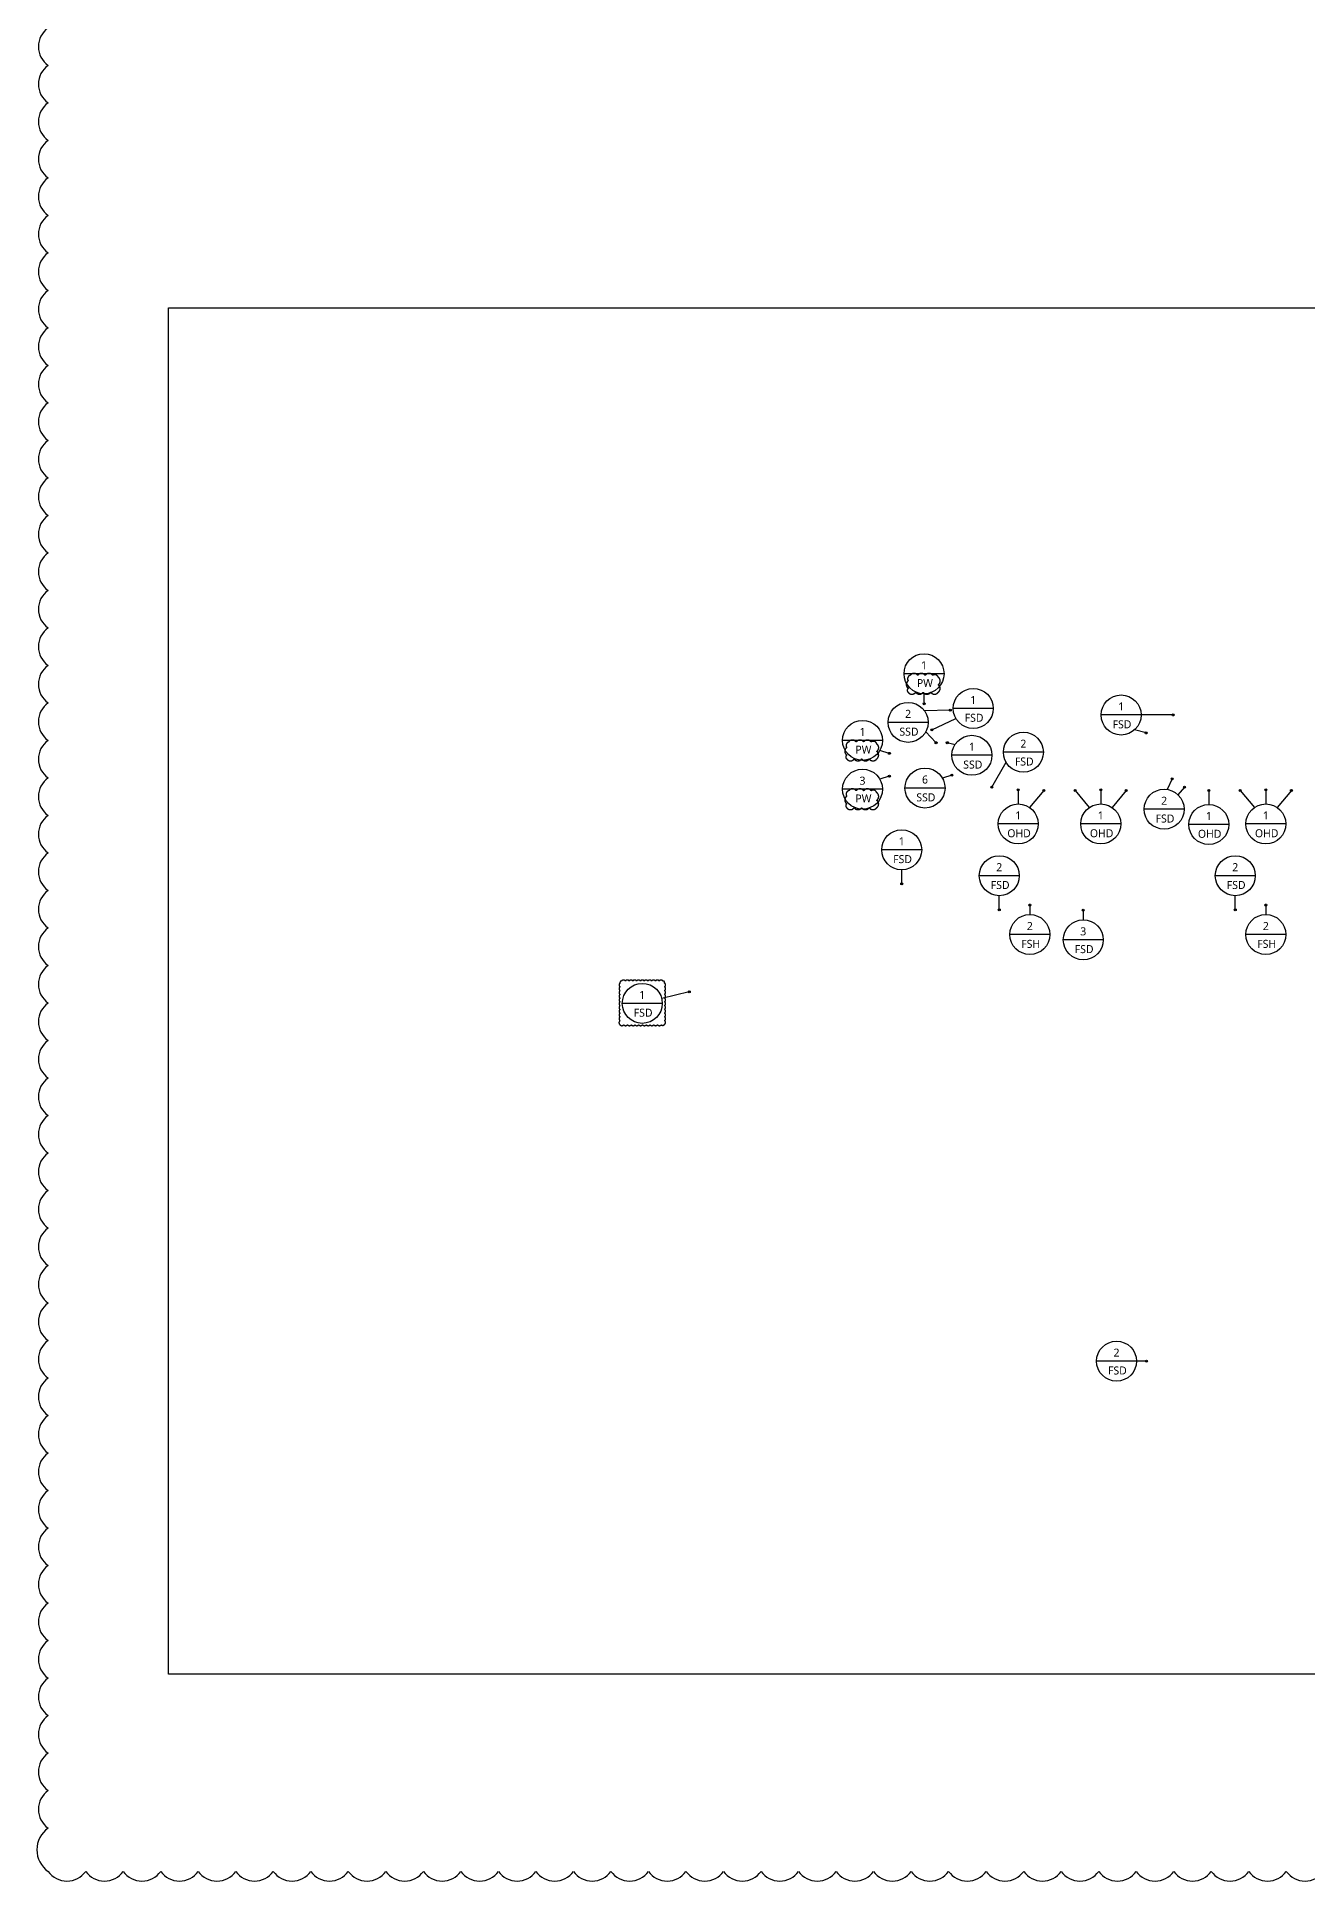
# Model space of a CAD drawing. Header units: millimetres. Extents: x -9539 to 338056, y 7443 to 2082110.
# Drawn here: x -9539 to 159730, y 1378918 to 1624781 of the extents above; entities that cross this region are included whole.
import ezdxf
from ezdxf.enums import TextEntityAlignment as Align

# ---------------------------------------------------------------- set-up
doc = ezdxf.new("R2010")
doc.units = ezdxf.units.MM
doc.header["$LTSCALE"] = 1000
doc.header["$MEASUREMENT"] = 0
doc.linetypes.add('ACAD_ISO03W100', pattern=[30, 12, -18])
doc.layers.get('Defpoints').update_dxf_attribs({"color": 171, "linetype": 'CONTINUOUS'})
for name, color, linetype in [('BOX', 6, 'CONTINUOUS'), ('LED', 7, 'CONTINUOUS'), ('txt', 3, 'CONTINUOUS')]:
    doc.layers.add(name, color=color, linetype=linetype)
doc.layers.add('CHECK', color=30, linetype='CONTINUOUS', plot=False)
doc.layers.add('VE변경사항적용-20220616', color=10, linetype='CONTINUOUS', plot=False)
doc.styles.add('나눔바른고딕', font='NanumBarunGothic.ttf')

msp = doc.modelspace()

# ---------------------------------------------------------------- hatches: boundary and pattern name
at = {"layer": 'LED'}
h = msp.add_hatch(color=256, dxfattribs=at)
h.dxf.hatch_style = 1
edge = h.paths.add_edge_path()
edge.add_arc((108684, 1535888), 133, 0, 360)
h = msp.add_hatch(color=256, dxfattribs=at)
h.dxf.hatch_style = 1
edge = h.paths.add_edge_path()
edge.add_arc((112184, 1535014), 133, 0, 360)
h = msp.add_hatch(color=256, dxfattribs=at)
h.dxf.hatch_style = 1
edge = h.paths.add_edge_path()
edge.add_arc((141884, 1534381), 133, 0, 360)
h = msp.add_hatch(color=256, dxfattribs=at)
h.dxf.hatch_style = 1
edge = h.paths.add_edge_path()
edge.add_arc((109721, 1532389), 133, 0, 360)
h = msp.add_hatch(color=256, dxfattribs=at)
h.dxf.hatch_style = 1
edge = h.paths.add_edge_path()
edge.add_arc((138284, 1531981), 133, 0, 360)
h = msp.add_hatch(color=256, dxfattribs=at)
h.dxf.hatch_style = 1
edge = h.paths.add_edge_path()
edge.add_arc((104059, 1529268), 133, 0, 360)
h = msp.add_hatch(color=256, dxfattribs=at)
h.dxf.hatch_style = 1
edge = h.paths.add_edge_path()
edge.add_arc((110279, 1530689), 133, 0, 360)
h = msp.add_hatch(color=256, dxfattribs=at)
h.dxf.hatch_style = 1
edge = h.paths.add_edge_path()
edge.add_arc((111784, 1530689), 133, 0, 360)
h = msp.add_hatch(color=256, dxfattribs=at)
h.dxf.hatch_style = 1
edge = h.paths.add_edge_path()
edge.add_arc((104059, 1526214), 133, 0, 360)
h = msp.add_hatch(color=256, dxfattribs=at)
h.dxf.hatch_style = 1
edge = h.paths.add_edge_path()
edge.add_arc((112384, 1526364), 133, 0, 360)
h = msp.add_hatch(color=256, dxfattribs=at)
h.dxf.hatch_style = 1
edge = h.paths.add_edge_path()
edge.add_arc((117706, 1524746), 133, 0, 360)
h = msp.add_hatch(color=256, dxfattribs=at)
h.dxf.hatch_style = 1
edge = h.paths.add_edge_path()
edge.add_arc((121231, 1524401), 133, 0, 360)
h = msp.add_hatch(color=256, dxfattribs=at)
h.dxf.hatch_style = 1
edge = h.paths.add_edge_path()
edge.add_arc((124633, 1524324), 133, 0, 360)
h = msp.add_hatch(color=256, dxfattribs=at)
h.dxf.hatch_style = 1
edge = h.paths.add_edge_path()
edge.add_arc((128827, 1524324), 133, 0, 360)
h = msp.add_hatch(color=256, dxfattribs=at)
h.dxf.hatch_style = 1
edge = h.paths.add_edge_path()
edge.add_arc((132231, 1524401), 133, 0, 360)
h = msp.add_hatch(color=256, dxfattribs=at)
h.dxf.hatch_style = 1
edge = h.paths.add_edge_path()
edge.add_arc((135633, 1524324), 133, 0, 360)
h = msp.add_hatch(color=256, dxfattribs=at)
h.dxf.hatch_style = 1
edge = h.paths.add_edge_path()
edge.add_arc((141733, 1525869), 133, 0, 360)
h = msp.add_hatch(color=256, dxfattribs=at)
h.dxf.hatch_style = 1
edge = h.paths.add_edge_path()
edge.add_arc((143383, 1524744), 133, 0, 360)
h = msp.add_hatch(color=256, dxfattribs=at)
h.dxf.hatch_style = 1
edge = h.paths.add_edge_path()
edge.add_arc((146631, 1524325), 133, 0, 360)
h = msp.add_hatch(color=256, dxfattribs=at)
h.dxf.hatch_style = 1
edge = h.paths.add_edge_path()
edge.add_arc((150827, 1524324), 133, 0, 360)
h = msp.add_hatch(color=256, dxfattribs=at)
h.dxf.hatch_style = 1
edge = h.paths.add_edge_path()
edge.add_arc((154231, 1524401), 133, 0, 360)
h = msp.add_hatch(color=256, dxfattribs=at)
h.dxf.hatch_style = 1
edge = h.paths.add_edge_path()
edge.add_arc((157633, 1524324), 133, 0, 360)
h = msp.add_hatch(color=256, dxfattribs=at)
h.dxf.hatch_style = 1
edge = h.paths.add_edge_path()
edge.add_arc((105706, 1511861), 133, 0, 360)
h = msp.add_hatch(color=256, dxfattribs=at)
h.dxf.hatch_style = 1
edge = h.paths.add_edge_path()
edge.add_arc((118713, 1508411), 133, 0, 360)
h = msp.add_hatch(color=256, dxfattribs=at)
h.dxf.hatch_style = 1
edge = h.paths.add_edge_path()
edge.add_arc((122778, 1509045), 133, 0, 360)
h = msp.add_hatch(color=256, dxfattribs=at)
h.dxf.hatch_style = 1
edge = h.paths.add_edge_path()
edge.add_arc((129903, 1508345), 133, 0, 360)
h = msp.add_hatch(color=256, dxfattribs=at)
h.dxf.hatch_style = 1
edge = h.paths.add_edge_path()
edge.add_arc((150163, 1508411), 133, 0, 360)
h = msp.add_hatch(color=256, dxfattribs=at)
h.dxf.hatch_style = 1
edge = h.paths.add_edge_path()
edge.add_arc((154228, 1509045), 133, 0, 360)
h = msp.add_hatch(color=256, dxfattribs=at)
h.dxf.hatch_style = 1
edge = h.paths.add_edge_path()
edge.add_arc((77401, 1497489), 133, 0, 360)
h = msp.add_hatch(color=256, dxfattribs=at)
h.dxf.hatch_style = 1
edge = h.paths.add_edge_path()
edge.add_arc((138334, 1448236), 133, 0, 360)

# ---------------------------------------------------------------- linework, layer by layer
at = {"layer": 'BOX'}
for p, q in [((111347, 1539878), (106013, 1539878)), ((117907, 1535250), (112573, 1535250)), ((137616, 1534379), (132282, 1534379)), ((109228, 1533399), (103895, 1533399)), ((103151, 1530994), (97818, 1530994)), ((124589, 1529420), (119255, 1529420)), ((117730, 1529009), (112397, 1529009)), ((103151, 1524488), (97818, 1524488)), ((111476, 1524638), (106143, 1524638)), ((123897, 1519856), (118563, 1519856)), ((134897, 1519856), (129563, 1519856)), ((143344, 1521816), (138011, 1521816)), ((149297, 1519780), (143963, 1519780)), ((156897, 1519856), (151563, 1519856)), ((108372, 1516406), (103038, 1516406)), ((121379, 1512956), (116046, 1512956)), ((152829, 1512956), (147496, 1512956)), ((125447, 1505107), (120113, 1505107)), ((156897, 1505107), (151563, 1505107)), ((132572, 1504407), (127238, 1504407)), ((73803, 1495934), (68469, 1495934)), ((137001, 1448234), (131668, 1448234))]:
    msp.add_line(p, q, dxfattribs=at)
for centre in [(108680, 1539878), (115240, 1535250), (134949, 1534379), (106561, 1533399), (100484, 1530994), (121922, 1529420), (115063, 1529009), (100484, 1524488), (108809, 1524638), (140678, 1521816), (121230, 1519856), (132230, 1519856), (146630, 1519780), (154230, 1519856), (105705, 1516406), (118713, 1512956), (150163, 1512956), (122780, 1505107), (154230, 1505107), (129905, 1504407), (71136, 1495934), (134335, 1448234)]:
    msp.add_circle(centre, 2667, dxfattribs=at)
at = {"layer": 'CHECK'}
msp.add_lwpolyline([(-8039, 1625983, 0.5205671), (-8039, 1620983, 0.5205671), (-8039, 1615983, 0.5205671), (-8039, 1610983, 0.5205671), (-8039, 1605983, 0.5205671), (-8039, 1600983, 0.5205671), (-8039, 1595983, 0.5205671), (-8039, 1590983, 0.5205671), (-8039, 1585983, 0.5205671), (-8039, 1580983, 0.5205671), (-8039, 1575983, 0.5205671), (-8039, 1570983, 0.5205671), (-8039, 1565983, 0.5205671), (-8039, 1560983, 0.5205671), (-8039, 1555983, 0.5205671), (-8039, 1550983, 0.5205671), (-8039, 1545983, 0.5205671), (-8039, 1540983, 0.5205671), (-8039, 1535983, 0.5205671), (-8039, 1530983, 0.5205671), (-8039, 1525983, 0.5205671), (-8039, 1520983, 0.5205671), (-8039, 1515983, 0.5205671), (-8039, 1510983, 0.5205671), (-8039, 1505983, 0.5205671), (-8039, 1500983, 0.5205671), (-8039, 1495983, 0.5205671), (-8039, 1490983, 0.5205671), (-8039, 1485983, 0.5205671), (-8039, 1480983, 0.5205671), (-8039, 1475983, 0.5205671), (-8039, 1470983, 0.5205671), (-8039, 1465983, 0.5205671), (-8039, 1460983, 0.5205671), (-8039, 1455983, 0.5205671), (-8039, 1450983, 0.5205671), (-8039, 1445983, 0.5205671), (-8039, 1440983, 0.5205671), (-8039, 1435983, 0.5205671), (-8039, 1430983, 0.5205671), (-8039, 1425983, 0.5205671), (-8039, 1420983, 0.5205671), (-8039, 1415983, 0.5205671), (-8039, 1410983, 0.5205671), (-8039, 1405983, 0.5205671), (-8039, 1400983, 0.5205671), (-8039, 1395983, 0.5205671), (-8039, 1390983, 0.5205671), (-8039, 1385983, 0.5205671), (-8039, 1380220, 0.5205671), (-3039, 1380220, 0.5205671), (1961, 1380220, 0.5205671), (6961, 1380220, 0.5205671), (11961, 1380220, 0.5205671), (16961, 1380220, 0.5205671), (21961, 1380220, 0.5205671), (26961, 1380220, 0.5205671), (31961, 1380220, 0.5205671), (36961, 1380220, 0.5205671), (41961, 1380220, 0.5205671), (46961, 1380220, 0.5205671), (51961, 1380220, 0.5205671), (56961, 1380220, 0.5205671), (61961, 1380220, 0.5205671), (66961, 1380220, 0.5205671), (71961, 1380220, 0.5205671), (76961, 1380220, 0.5205671), (81961, 1380220, 0.5205671), (86961, 1380220, 0.5205671), (91961, 1380220, 0.5205671), (96961, 1380220, 0.5205671), (101961, 1380220, 0.5205671), (106961, 1380220, 0.5205671), (111961, 1380220, 0.5205671), (116961, 1380220, 0.5205671), (121961, 1380220, 0.5205671), (126961, 1380220, 0.5205671), (131961, 1380220, 0.5205671), (136961, 1380220, 0.5205671), (141961, 1380220, 0.5205671), (146961, 1380220, 0.5205671), (151961, 1380220, 0.5205671), (156961, 1380220, 0.5205671), (161961, 1380220, 0.5205671)], format="xyb", dxfattribs=at)
at = {"layer": 'Defpoints', "ltscale": 10000}
msp.add_lwpolyline([(8000, 1588671), (292000, 1588671), (292000, 1406529), (8000, 1406529)], close=True, dxfattribs=at)
at = {"layer": 'LED'}
for points in [[(108680, 1535891), (108680, 1537211)], [(112180, 1535016), (108729, 1534952)], [(141880, 1534379), (137616, 1534379)], [(110275, 1530691), (108901, 1532119)], [(109725, 1532391), (112922, 1533932)], [(138280, 1531979), (136751, 1532413)], [(104055, 1529266), (102797, 1529666)], [(111780, 1530691), (112812, 1530438)], [(117705, 1524741), (119619, 1528075)], [(104055, 1526216), (102797, 1525816)], [(112380, 1526366), (111122, 1525966)], [(121230, 1524396), (121230, 1522522)], [(132230, 1524396), (132230, 1522522)], [(141730, 1525866), (141079, 1524452)], [(143380, 1524741), (142517, 1523747)], [(154230, 1524396), (154230, 1522522)], [(124630, 1524320), (122753, 1522045)], [(128830, 1524320), (130708, 1522045)], [(135630, 1524320), (133753, 1522045)], [(146630, 1524320), (146630, 1522446)], [(150830, 1524320), (152708, 1522045)], [(157630, 1524320), (155753, 1522045)], [(105705, 1511866), (105705, 1513740)], [(118713, 1508416), (118713, 1510290)], [(150163, 1508416), (150163, 1510290)], [(122780, 1509041), (122780, 1507774)], [(129905, 1508341), (129905, 1507073)], [(154230, 1509041), (154230, 1507774)], [(77405, 1497491), (73724, 1496577)], [(138330, 1448234), (137001, 1448234)]]:
    msp.add_lwpolyline(points, dxfattribs=at)
for centre in [(108684, 1535888), (112184, 1535014), (141884, 1534381), (109721, 1532389), (138284, 1531981), (104059, 1529268), (110279, 1530689), (111784, 1530689), (104059, 1526214), (112384, 1526364), (117706, 1524746), (121231, 1524401), (124633, 1524324), (128827, 1524324), (132231, 1524401), (135633, 1524324), (141733, 1525869), (143383, 1524744), (146631, 1524325), (150827, 1524324), (154231, 1524401), (157633, 1524324), (105706, 1511861), (118713, 1508411), (122778, 1509045), (129903, 1508345), (150163, 1508411), (154228, 1509045), (77401, 1497489), (138334, 1448236)]:
    msp.add_circle(centre, 133, dxfattribs=at)
at = {"layer": 'VE변경사항적용-20220616', "linetype": 'ACAD_ISO03W100'}
for points in [[(106572, 1537412, 0.5205671), (107572, 1537412, 0.5205671), (108572, 1537412, 0.5205671), (109572, 1537412, 0.5205671), (110572, 1537412, 0.5205671), (110580, 1538404, 0.5205671), (110580, 1539404, 0.5205671), (109840, 1539664, 0.5205671), (108840, 1539664, 0.5205671), (107840, 1539664, 0.5205671), (106840, 1539664, 0.5205671), (106572, 1538931, 0.5205671), (106572, 1537931, 0.5205671)], [(98376, 1528528, 0.5205671), (99376, 1528528, 0.5205671), (100376, 1528528, 0.5205671), (101376, 1528528, 0.5205671), (102376, 1528528, 0.5205671), (102384, 1529520, 0.5205671), (102384, 1530520, 0.5205671), (101644, 1530779, 0.5205671), (100644, 1530779, 0.5205671), (99644, 1530779, 0.5205671), (98644, 1530779, 0.5205671), (98376, 1530047, 0.5205671), (98376, 1529047, 0.5205671)], [(98376, 1522022, 0.5205671), (99376, 1522022, 0.5205671), (100376, 1522022, 0.5205671), (101376, 1522022, 0.5205671), (102376, 1522022, 0.5205671), (102384, 1523014, 0.5205671), (102384, 1524014, 0.5205671), (101644, 1524274, 0.5205671), (100644, 1524274, 0.5205671), (99644, 1524274, 0.5205671), (98644, 1524274, 0.5205671), (98376, 1523542, 0.5205671), (98376, 1522542, 0.5205671)], [(68167, 1493089, 0.5205671), (68667, 1493089, 0.5205671), (69167, 1493089, 0.5205671), (69667, 1493089, 0.5205671), (70167, 1493089, 0.5205671), (70667, 1493089, 0.5205671), (71167, 1493089, 0.5205671), (71667, 1493089, 0.5205671), (72167, 1493089, 0.5205671), (72667, 1493089, 0.5205671), (73167, 1493089, 0.5205671), (73667, 1493089, 0.5205671), (74112, 1493144, 0.5205671), (74112, 1493644, 0.5205671), (74112, 1494144, 0.5205671), (74112, 1494644, 0.5205671), (74112, 1495144, 0.5205671), (74112, 1495644, 0.5205671), (74112, 1496144, 0.5205671), (74112, 1496644, 0.5205671), (74112, 1497144, 0.5205671), (74112, 1497644, 0.5205671), (74112, 1498144, 0.5205671), (74112, 1498644, 0.5205671), (73882, 1498914, 0.5205671), (73382, 1498914, 0.5205671), (72882, 1498914, 0.5205671), (72382, 1498914, 0.5205671), (71882, 1498914, 0.5205671), (71382, 1498914, 0.5205671), (70882, 1498914, 0.5205671), (70382, 1498914, 0.5205671), (69882, 1498914, 0.5205671), (69382, 1498914, 0.5205671), (68882, 1498914, 0.5205671), (68382, 1498914, 0.5205671), (68167, 1498628, 0.5205671), (68167, 1498128, 0.5205671), (68167, 1497628, 0.5205671), (68167, 1497128, 0.5205671), (68167, 1496628, 0.5205671), (68167, 1496128, 0.5205671), (68167, 1495628, 0.5205671), (68167, 1495128, 0.5205671), (68167, 1494628, 0.5205671), (68167, 1494128, 0.5205671), (68167, 1493628, 0.5205671)]]:
    msp.add_lwpolyline(points, format="xyb", close=True, dxfattribs=at)

# ---------------------------------------------------------------- texts
at = {"layer": 'txt', "style": '나눔바른고딕'}
for s, height, p in [('PW', 1066.7, (108796, 1538637)), ('1', 1067, (108680, 1541011)), ('1', 1067, (115240, 1536384)), ('2', 1067, (106561, 1534532)), ('FSD', 1066.7, (115356, 1534009)), ('1', 1067, (134949, 1535512)), ('1', 1067, (100484, 1532127)), ('SSD', 1066.7, (106678, 1532158)), ('FSD', 1066.7, (135065, 1533138)), ('PW', 1066.7, (100601, 1529753)), ('1', 1067, (115063, 1530143)), ('2', 1067, (121922, 1530553)), ('SSD', 1066.7, (115180, 1527768)), ('FSD', 1066.7, (122038, 1528179)), ('3', 1067, (100484, 1525622)), ('6', 1067, (108809, 1525772)), ('PW', 1066.7, (100601, 1523247)), ('SSD', 1066.7, (108926, 1523397)), ('2', 1067, (140678, 1522949)), ('1', 1067, (121230, 1520989)), ('1', 1067, (132230, 1520989)), ('FSD', 1066.7, (140794, 1520575)), ('1', 1067, (146630, 1520913)), ('1', 1067, (154230, 1520989)), ('1', 1067, (105705, 1517540)), ('OHD', 1066.7, (121346, 1518615)), ('OHD', 1066.7, (132346, 1518615)), ('OHD', 1066.7, (146746, 1518539)), ('OHD', 1066.7, (154346, 1518615)), ('FSD', 1066.7, (105821, 1515165)), ('2', 1067, (118713, 1514090)), ('2', 1067, (150163, 1514090)), ('FSD', 1066.7, (118829, 1511715)), ('FSD', 1066.7, (150279, 1511715)), ('2', 1067, (122780, 1506240)), ('3', 1067, (129905, 1505540)), ('2', 1067, (154230, 1506240)), ('FSH', 1066.7, (122896, 1503866)), ('FSD', 1066.7, (130021, 1503166)), ('FSH', 1066.7, (154346, 1503866)), ('1', 1067, (71136, 1497067)), ('FSD', 1066.7, (71252, 1494693)), ('2', 1067, (134335, 1449367)), ('FSD', 1066.7, (134451, 1446993))]:
    msp.add_text(s, height=height, dxfattribs=at).set_placement(p, align=Align.MIDDLE_CENTER)

doc.saveas('drawing.dxf')
